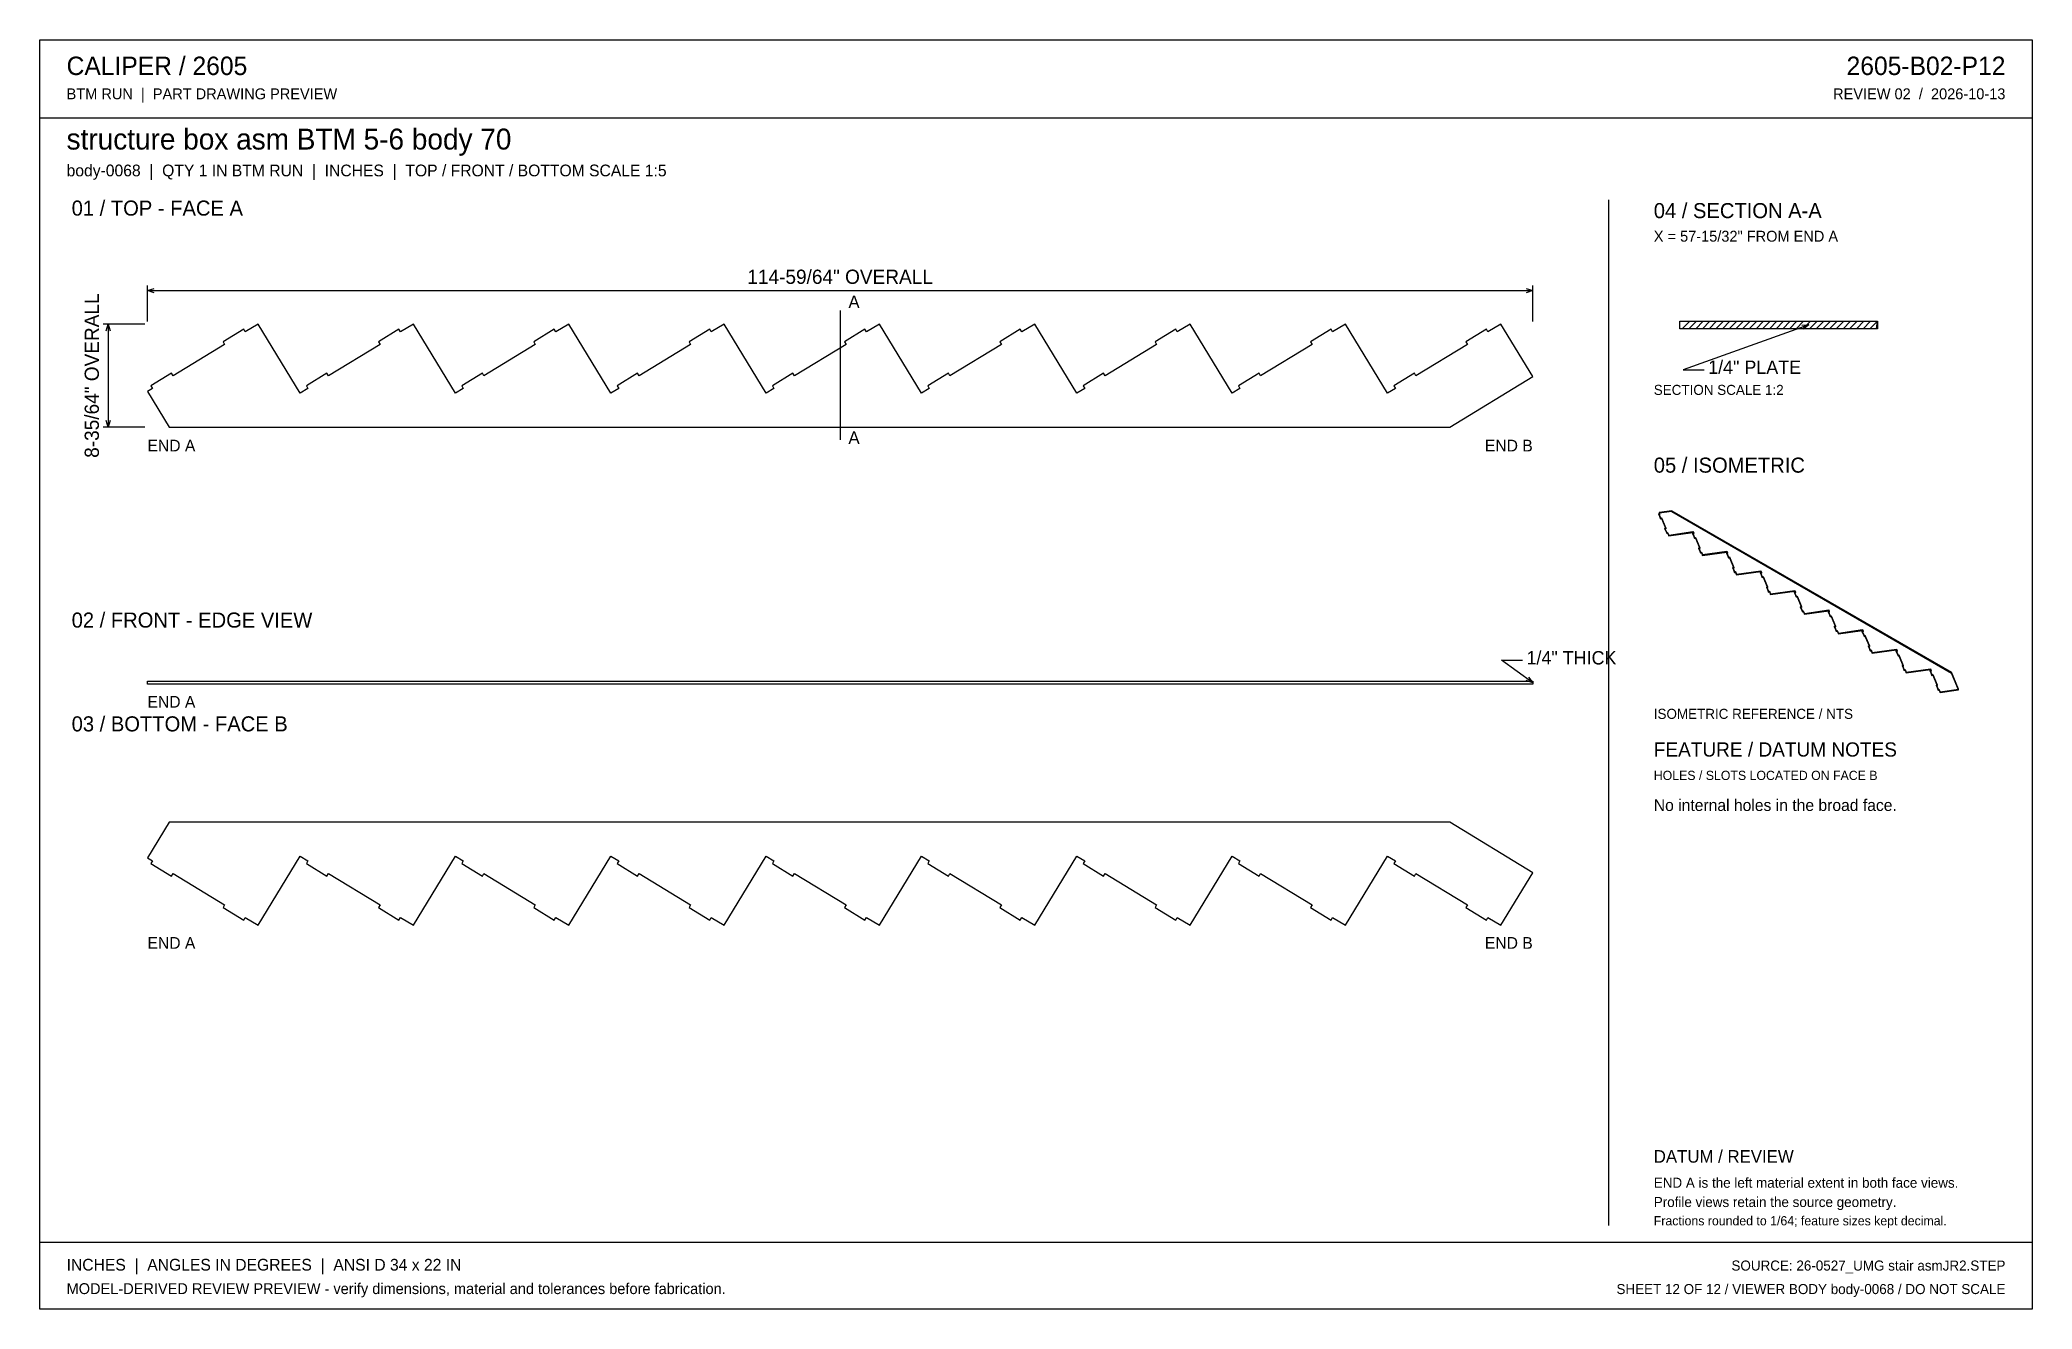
# Model space of a CAD drawing. Header units: inches. Extents: x 2 to 168, y 2 to 108.
import ezdxf
from ezdxf.enums import TextEntityAlignment as Align

# ---------------------------------------------------------------- set-up
doc = ezdxf.new("R2010")
doc.units = ezdxf.units.IN
doc.header["$MEASUREMENT"] = 0

msp = doc.modelspace()

# ---------------------------------------------------------------- linework, layer by layer
at = {"layer": 'ANNOTATION'}
for p, q in [((11.29, 84.28), (11.29, 87.26)), ((11.29, 86.85), (11.84, 87.02)), ((11.29, 86.85), (126.21, 86.85)), ((11.84, 86.67), (11.29, 86.85)), ((125.66, 87.02), (126.21, 86.85)), ((126.21, 86.85), (125.66, 86.67)), ((126.21, 84.28), (126.21, 87.26)), ((68.75, 85.18), (68.75, 74.47)), ((11.08, 84.07), (7.61, 84.07)), ((7.85, 83.51), (8.02, 84.07)), ((8.02, 84.07), (8.02, 75.52)), ((8.02, 84.07), (8.2, 83.51)), ((149.1, 83.99), (138.68, 80.28)), ((148.52, 83.97), (149.1, 83.99)), ((149.1, 83.99), (148.63, 83.64)), ((138.68, 80.28), (140.42, 80.28)), ((8.02, 75.52), (7.85, 76.07)), ((8.2, 76.07), (8.02, 75.52)), ((11.08, 75.52), (7.61, 75.52)), ((126.21, 54.32), (123.61, 56.18)), ((123.61, 56.18), (125.35, 56.18)), ((125.86, 54.78), (126.21, 54.32)), ((126.21, 54.32), (125.66, 54.5))]:
    msp.add_line(p, q, dxfattribs=at)
at = {"layer": 'OUTLINE'}
for p, q in [((2.36, 107.64), (167.64, 107.64)), ((2.36, 2.36), (2.36, 107.64)), ((167.64, 107.64), (167.64, 2.36)), ((2.36, 101.18), (167.64, 101.18)), ((132.5, 94.38), (132.5, 9.31)), ((138.41, 84.31), (154.81, 84.31)), ((138.41, 83.68), (138.41, 84.31)), ((138.61, 83.68), (139.24, 84.31)), ((139.17, 83.68), (139.8, 84.31)), ((139.73, 83.68), (140.35, 84.31)), ((140.28, 83.68), (140.91, 84.31)), ((140.84, 83.68), (141.46, 84.31)), ((141.39, 83.68), (142.02, 84.31)), ((141.95, 83.68), (142.57, 84.31)), ((142.5, 83.68), (143.13, 84.31)), ((143.06, 83.68), (143.68, 84.31)), ((143.61, 83.68), (144.24, 84.31)), ((144.17, 83.68), (144.8, 84.31)), ((144.73, 83.68), (145.35, 84.31)), ((145.28, 83.68), (145.91, 84.31)), ((145.84, 83.68), (146.46, 84.31)), ((146.39, 83.68), (147.02, 84.31)), ((146.95, 83.68), (147.57, 84.31)), ((147.5, 83.68), (148.13, 84.31)), ((148.06, 83.68), (148.68, 84.31)), ((148.61, 83.68), (149.24, 84.31)), ((149.17, 83.68), (149.8, 84.31)), ((149.73, 83.68), (150.35, 84.31)), ((150.28, 83.68), (150.91, 84.31)), ((150.84, 83.68), (151.46, 84.31)), ((151.39, 83.68), (152.02, 84.31)), ((151.95, 83.68), (152.57, 84.31)), ((152.5, 83.68), (153.13, 84.31)), ((153.06, 83.68), (153.68, 84.31)), ((153.61, 83.68), (154.24, 84.31)), ((154.17, 83.68), (154.8, 84.31)), ((154.73, 83.68), (154.81, 84.31)), ((154.81, 84.31), (154.81, 83.68)), ((19.27, 83.63), (17.56, 82.59)), ((19.4, 83.42), (19.27, 83.63)), ((20.46, 84.07), (19.4, 83.42)), ((23.96, 78.34), (20.46, 84.07)), ((32.15, 83.63), (30.45, 82.59)), ((32.28, 83.42), (32.15, 83.63)), ((33.35, 84.07), (32.28, 83.42)), ((36.85, 78.34), (33.35, 84.07)), ((45.04, 83.63), (43.33, 82.59)), ((45.17, 83.42), (45.04, 83.63)), ((46.24, 84.07), (45.17, 83.42)), ((49.74, 78.34), (46.24, 84.07)), ((57.93, 83.63), (56.22, 82.59)), ((58.06, 83.42), (57.93, 83.63)), ((59.12, 84.07), (58.06, 83.42)), ((62.62, 78.34), (59.12, 84.07)), ((70.81, 83.63), (69.11, 82.59)), ((70.95, 83.42), (70.81, 83.63)), ((72.01, 84.07), (70.95, 83.42)), ((75.51, 78.34), (72.01, 84.07)), ((83.7, 83.63), (82, 82.59)), ((83.83, 83.42), (83.7, 83.63)), ((84.9, 84.07), (83.83, 83.42)), ((88.4, 78.34), (84.9, 84.07)), ((96.59, 83.63), (94.88, 82.59)), ((96.72, 83.42), (96.59, 83.63)), ((97.79, 84.07), (96.72, 83.42)), ((101.28, 78.34), (97.79, 84.07)), ((109.48, 83.63), (107.77, 82.59)), ((109.61, 83.42), (109.48, 83.63)), ((110.67, 84.07), (109.61, 83.42)), ((114.17, 78.34), (110.67, 84.07)), ((122.36, 83.63), (120.66, 82.59)), ((122.49, 83.42), (122.36, 83.63)), ((123.56, 84.07), (122.49, 83.42)), ((126.21, 79.72), (123.56, 84.07)), ((154.81, 83.68), (138.41, 83.68)), ((17.69, 82.37), (13.42, 79.77)), ((17.56, 82.59), (17.69, 82.37)), ((30.58, 82.37), (26.31, 79.77)), ((30.45, 82.59), (30.58, 82.37)), ((43.46, 82.37), (39.2, 79.77)), ((43.33, 82.59), (43.46, 82.37)), ((56.35, 82.37), (52.08, 79.77)), ((56.22, 82.59), (56.35, 82.37)), ((69.24, 82.37), (64.97, 79.77)), ((69.11, 82.59), (69.24, 82.37)), ((82.13, 82.37), (77.86, 79.77)), ((82, 82.59), (82.13, 82.37)), ((95.01, 82.37), (90.74, 79.77)), ((94.88, 82.59), (95.01, 82.37)), ((107.9, 82.37), (103.63, 79.77)), ((107.77, 82.59), (107.9, 82.37)), ((120.79, 82.37), (116.52, 79.77)), ((120.66, 82.59), (120.79, 82.37)), ((13.29, 79.98), (11.58, 78.94)), ((13.42, 79.77), (13.29, 79.98)), ((26.18, 79.98), (24.47, 78.94)), ((26.31, 79.77), (26.18, 79.98)), ((39.07, 79.98), (37.36, 78.94)), ((39.2, 79.77), (39.07, 79.98)), ((51.95, 79.98), (50.25, 78.94)), ((52.08, 79.77), (51.95, 79.98)), ((64.84, 79.98), (63.13, 78.94)), ((64.97, 79.77), (64.84, 79.98)), ((77.73, 79.98), (76.02, 78.94)), ((77.86, 79.77), (77.73, 79.98)), ((90.61, 79.98), (88.91, 78.94)), ((90.74, 79.77), (90.61, 79.98)), ((103.5, 79.98), (101.79, 78.94)), ((103.63, 79.77), (103.5, 79.98)), ((116.39, 79.98), (114.68, 78.94)), ((116.52, 79.77), (116.39, 79.98)), ((119.32, 75.52), (126.21, 79.72)), ((11.71, 78.73), (11.29, 78.47)), ((11.29, 78.47), (13.09, 75.52)), ((11.58, 78.94), (11.71, 78.73)), ((24.6, 78.73), (23.96, 78.34)), ((24.47, 78.94), (24.6, 78.73)), ((37.49, 78.73), (36.85, 78.34)), ((37.36, 78.94), (37.49, 78.73)), ((50.38, 78.73), (49.74, 78.34)), ((50.25, 78.94), (50.38, 78.73)), ((63.26, 78.73), (62.62, 78.34)), ((63.13, 78.94), (63.26, 78.73)), ((76.15, 78.73), (75.51, 78.34)), ((76.02, 78.94), (76.15, 78.73)), ((89.04, 78.73), (88.4, 78.34)), ((88.91, 78.94), (89.04, 78.73)), ((101.92, 78.73), (101.28, 78.34)), ((101.79, 78.94), (101.92, 78.73)), ((114.81, 78.73), (114.17, 78.34)), ((114.68, 78.94), (114.81, 78.73)), ((13.09, 75.52), (119.32, 75.52)), ((136.67, 68.33), (136.74, 68.35)), ((136.67, 68.33), (136.81, 67.99)), ((136.67, 68.27), (136.67, 68.33)), ((136.67, 68.27), (136.74, 68.28)), ((136.67, 68.27), (136.81, 67.92)), ((137.74, 68.58), (136.71, 68.43)), ((137.74, 68.51), (136.71, 68.37)), ((136.71, 68.43), (136.71, 68.37)), ((136.71, 68.43), (136.74, 68.35)), ((136.71, 68.37), (136.74, 68.28)), ((136.74, 68.28), (136.74, 68.35)), ((136.81, 67.99), (136.89, 68)), ((136.81, 67.92), (136.81, 67.99)), ((136.81, 67.92), (136.89, 67.94)), ((136.89, 68), (137.25, 67.13)), ((136.89, 67.94), (136.89, 68)), ((136.89, 67.94), (137.25, 67.07)), ((137.74, 68.58), (160.94, 55.18)), ((137.74, 68.51), (137.74, 68.58)), ((137.74, 68.51), (160.94, 55.12)), ((137.18, 67.12), (137.25, 67.13)), ((137.18, 67.06), (137.18, 67.12)), ((137.18, 67.12), (137.32, 66.77)), ((137.18, 67.06), (137.25, 67.07)), ((137.18, 67.06), (137.32, 66.71)), ((137.25, 67.07), (137.25, 67.13)), ((137.32, 66.77), (137.4, 66.79)), ((137.32, 66.71), (137.32, 66.77)), ((137.32, 66.71), (137.4, 66.72)), ((137.4, 66.79), (137.49, 66.57)), ((137.4, 66.72), (137.4, 66.79)), ((137.4, 66.72), (137.49, 66.51)), ((137.49, 66.57), (139.5, 66.85)), ((137.49, 66.51), (139.5, 66.79)), ((137.49, 66.51), (137.49, 66.57)), ((139.48, 66.71), (139.56, 66.72)), ((139.48, 66.65), (139.48, 66.71)), ((139.48, 66.71), (139.63, 66.36)), ((139.48, 66.65), (139.56, 66.66)), ((139.48, 66.65), (139.63, 66.3)), ((139.5, 66.79), (139.5, 66.85)), ((139.5, 66.85), (139.56, 66.72)), ((139.5, 66.79), (139.56, 66.66)), ((139.56, 66.66), (139.56, 66.72)), ((139.63, 66.36), (139.7, 66.37)), ((139.63, 66.3), (139.63, 66.36)), ((139.63, 66.3), (139.7, 66.31)), ((139.7, 66.37), (140.06, 65.51)), ((139.7, 66.31), (139.7, 66.37)), ((139.7, 66.31), (140.06, 65.44)), ((139.99, 65.5), (140.06, 65.51)), ((139.99, 65.43), (139.99, 65.5)), ((139.99, 65.5), (140.13, 65.15)), ((139.99, 65.43), (140.06, 65.44)), ((139.99, 65.43), (140.13, 65.09)), ((140.06, 65.44), (140.06, 65.51)), ((140.13, 65.15), (140.21, 65.16)), ((140.13, 65.09), (140.13, 65.15)), ((140.13, 65.09), (140.21, 65.1)), ((140.21, 65.1), (140.21, 65.16)), ((140.21, 65.16), (140.3, 64.94)), ((140.21, 65.1), (140.3, 64.88)), ((140.3, 64.94), (142.32, 65.23)), ((140.3, 64.88), (142.32, 65.16)), ((140.3, 64.88), (140.3, 64.94)), ((142.3, 65.08), (142.37, 65.1)), ((142.3, 65.08), (142.44, 64.74)), ((142.3, 65.02), (142.3, 65.08)), ((142.3, 65.02), (142.37, 65.03)), ((142.3, 65.02), (142.44, 64.68)), ((142.32, 65.23), (142.37, 65.1)), ((142.32, 65.16), (142.32, 65.23)), ((142.32, 65.16), (142.37, 65.03)), ((142.37, 65.03), (142.37, 65.1)), ((142.44, 64.74), (142.52, 64.75)), ((142.44, 64.68), (142.44, 64.74)), ((142.44, 64.68), (142.52, 64.69)), ((142.52, 64.69), (142.52, 64.75)), ((142.52, 64.75), (142.88, 63.88)), ((142.52, 64.69), (142.88, 63.82)), ((142.8, 63.87), (142.88, 63.88)), ((142.8, 63.81), (142.8, 63.87)), ((142.8, 63.87), (142.95, 63.53)), ((142.8, 63.81), (142.88, 63.82)), ((142.8, 63.81), (142.95, 63.46)), ((142.88, 63.82), (142.88, 63.88)), ((142.95, 63.53), (143.02, 63.54)), ((142.95, 63.46), (142.95, 63.53)), ((142.95, 63.46), (143.02, 63.47)), ((143.02, 63.54), (143.11, 63.32)), ((143.02, 63.47), (143.02, 63.54)), ((143.02, 63.47), (143.11, 63.26)), ((143.11, 63.32), (145.13, 63.6)), ((143.11, 63.26), (145.13, 63.54)), ((143.11, 63.26), (143.11, 63.32)), ((145.11, 63.46), (145.18, 63.47)), ((145.11, 63.46), (145.25, 63.11)), ((145.11, 63.4), (145.11, 63.46)), ((145.11, 63.4), (145.18, 63.41)), ((145.11, 63.4), (145.25, 63.05)), ((145.13, 63.54), (145.13, 63.6)), ((145.13, 63.6), (145.18, 63.47)), ((145.13, 63.54), (145.18, 63.41)), ((145.18, 63.41), (145.18, 63.47)), ((145.25, 63.11), (145.33, 63.12)), ((145.25, 63.05), (145.25, 63.11)), ((145.25, 63.05), (145.33, 63.06)), ((145.33, 63.12), (145.69, 62.26)), ((145.33, 63.06), (145.33, 63.12)), ((145.33, 63.06), (145.69, 62.19)), ((145.62, 62.25), (145.69, 62.26)), ((145.62, 62.25), (145.76, 61.9)), ((145.62, 62.18), (145.62, 62.25)), ((145.62, 62.18), (145.69, 62.19)), ((145.62, 62.18), (145.76, 61.84)), ((145.69, 62.19), (145.69, 62.26)), ((145.76, 61.9), (145.84, 61.91)), ((145.76, 61.84), (145.76, 61.9)), ((145.76, 61.84), (145.84, 61.85)), ((145.84, 61.85), (145.84, 61.91)), ((145.84, 61.91), (145.93, 61.69)), ((145.84, 61.85), (145.93, 61.63)), ((145.93, 61.69), (147.94, 61.98)), ((145.93, 61.63), (147.94, 61.91)), ((145.93, 61.63), (145.93, 61.69)), ((147.92, 61.84), (148, 61.85)), ((147.92, 61.77), (147.92, 61.84)), ((147.92, 61.84), (148.07, 61.49)), ((147.92, 61.77), (148, 61.78)), ((147.92, 61.77), (148.07, 61.43)), ((147.94, 61.98), (148, 61.85)), ((147.94, 61.91), (147.94, 61.98)), ((147.94, 61.91), (148, 61.78)), ((148, 61.78), (148, 61.85)), ((148.07, 61.49), (148.14, 61.5)), ((148.07, 61.43), (148.07, 61.49)), ((148.07, 61.43), (148.14, 61.44)), ((148.14, 61.5), (148.51, 60.63)), ((148.14, 61.44), (148.14, 61.5)), ((148.14, 61.44), (148.51, 60.57)), ((148.43, 60.62), (148.51, 60.63)), ((148.43, 60.56), (148.43, 60.62)), ((148.43, 60.62), (148.58, 60.28)), ((148.43, 60.56), (148.51, 60.57)), ((148.43, 60.56), (148.58, 60.21)), ((148.51, 60.57), (148.51, 60.63)), ((148.58, 60.28), (148.65, 60.29)), ((148.58, 60.21), (148.58, 60.28)), ((148.58, 60.21), (148.65, 60.22)), ((148.65, 60.22), (148.65, 60.29)), ((148.65, 60.29), (148.74, 60.07)), ((148.65, 60.22), (148.74, 60.01)), ((148.74, 60.07), (150.76, 60.35)), ((148.74, 60.01), (150.76, 60.29)), ((148.74, 60.01), (148.74, 60.07)), ((150.74, 60.21), (150.81, 60.22)), ((150.74, 60.21), (150.88, 59.86)), ((150.74, 60.15), (150.74, 60.21)), ((150.74, 60.15), (150.81, 60.16)), ((150.74, 60.15), (150.88, 59.8)), ((150.76, 60.35), (150.81, 60.22)), ((150.76, 60.29), (150.76, 60.35)), ((150.76, 60.29), (150.81, 60.16)), ((150.81, 60.16), (150.81, 60.22)), ((150.88, 59.86), (150.96, 59.87)), ((150.88, 59.8), (150.88, 59.86)), ((150.88, 59.8), (150.96, 59.81)), ((150.96, 59.87), (151.32, 59.01)), ((150.96, 59.81), (150.96, 59.87)), ((150.96, 59.81), (151.32, 58.94)), ((151.25, 59), (151.32, 59.01)), ((151.25, 59), (151.39, 58.65)), ((151.25, 58.93), (151.25, 59)), ((151.25, 58.93), (151.32, 58.94)), ((151.25, 58.93), (151.39, 58.59)), ((151.32, 58.94), (151.32, 59.01)), ((151.39, 58.65), (151.47, 58.66)), ((151.39, 58.59), (151.39, 58.65)), ((151.39, 58.59), (151.47, 58.6)), ((151.47, 58.6), (151.47, 58.66)), ((151.47, 58.66), (151.56, 58.44)), ((151.47, 58.6), (151.56, 58.38)), ((151.56, 58.44), (153.57, 58.73)), ((151.56, 58.38), (153.57, 58.66)), ((151.56, 58.38), (151.56, 58.44)), ((153.55, 58.59), (153.63, 58.6)), ((153.55, 58.59), (153.7, 58.24)), ((153.55, 58.52), (153.55, 58.59)), ((153.55, 58.52), (153.63, 58.53)), ((153.55, 58.52), (153.7, 58.18)), ((153.57, 58.73), (153.63, 58.6)), ((153.57, 58.66), (153.57, 58.73)), ((153.57, 58.66), (153.63, 58.53)), ((153.63, 58.53), (153.63, 58.6)), ((153.7, 58.24), (153.77, 58.25)), ((153.7, 58.18), (153.7, 58.24)), ((153.7, 58.18), (153.77, 58.19)), ((153.77, 58.19), (153.77, 58.25)), ((153.77, 58.25), (154.14, 57.38)), ((153.77, 58.19), (154.14, 57.32)), ((154.06, 57.37), (154.14, 57.38)), ((154.06, 57.37), (154.21, 57.03)), ((154.06, 57.31), (154.06, 57.37)), ((154.06, 57.31), (154.14, 57.32)), ((154.06, 57.31), (154.21, 56.96)), ((154.14, 57.32), (154.14, 57.38)), ((154.21, 57.03), (154.28, 57.04)), ((154.21, 56.96), (154.21, 57.03)), ((154.21, 56.96), (154.28, 56.97)), ((154.28, 56.97), (154.28, 57.04)), ((154.28, 57.04), (154.37, 56.82)), ((154.28, 56.97), (154.37, 56.76)), ((154.37, 56.82), (156.39, 57.1)), ((154.37, 56.76), (156.39, 57.04)), ((154.37, 56.76), (154.37, 56.82)), ((156.37, 56.96), (156.44, 56.97)), ((156.37, 56.9), (156.37, 56.96)), ((156.37, 56.96), (156.51, 56.61)), ((156.37, 56.9), (156.44, 56.91)), ((156.37, 56.9), (156.51, 56.55)), ((156.39, 57.1), (156.44, 56.97)), ((156.39, 57.04), (156.39, 57.1)), ((156.39, 57.04), (156.44, 56.91)), ((156.44, 56.91), (156.44, 56.97)), ((156.51, 56.61), (156.59, 56.62)), ((156.51, 56.55), (156.51, 56.61)), ((156.51, 56.55), (156.59, 56.56)), ((156.59, 56.56), (156.59, 56.62)), ((156.59, 56.62), (156.95, 55.76)), ((156.59, 56.56), (156.95, 55.69)), ((156.87, 55.75), (156.95, 55.76)), ((156.87, 55.75), (157.02, 55.4)), ((156.87, 55.68), (156.87, 55.75)), ((156.87, 55.68), (156.95, 55.69)), ((156.87, 55.68), (157.02, 55.34)), ((156.95, 55.69), (156.95, 55.76)), ((157.02, 55.4), (157.1, 55.41)), ((157.02, 55.34), (157.02, 55.4)), ((157.02, 55.34), (157.1, 55.35)), ((157.1, 55.35), (157.1, 55.41)), ((157.1, 55.41), (157.19, 55.19)), ((157.1, 55.35), (157.19, 55.13)), ((157.19, 55.19), (159.2, 55.48)), ((157.19, 55.13), (159.2, 55.41)), ((157.19, 55.13), (157.19, 55.19)), ((159.18, 55.34), (159.26, 55.35)), ((159.18, 55.27), (159.18, 55.34)), ((159.18, 55.34), (159.33, 54.99)), ((159.18, 55.27), (159.26, 55.28)), ((159.18, 55.27), (159.33, 54.93)), ((159.2, 55.41), (159.2, 55.48)), ((159.2, 55.48), (159.26, 55.35)), ((159.2, 55.41), (159.26, 55.28)), ((159.26, 55.28), (159.26, 55.35)), ((159.33, 54.99), (159.4, 55)), ((159.33, 54.93), (159.33, 54.99)), ((159.33, 54.93), (159.4, 54.94)), ((159.4, 54.94), (159.4, 55)), ((159.4, 55), (159.76, 54.13)), ((159.4, 54.94), (159.76, 54.07)), ((161.53, 53.78), (160.94, 55.18)), ((160.94, 55.12), (160.94, 55.18)), ((161.53, 53.72), (160.94, 55.12)), ((11.29, 54.44), (126.21, 54.44)), ((11.29, 54.19), (11.29, 54.44)), ((126.21, 54.19), (11.29, 54.19)), ((126.21, 54.44), (126.21, 54.19)), ((159.69, 54.12), (159.76, 54.13)), ((159.69, 54.06), (159.69, 54.12)), ((159.69, 54.12), (159.83, 53.78)), ((159.69, 54.06), (159.76, 54.07)), ((159.69, 54.06), (159.83, 53.71)), ((159.76, 54.07), (159.76, 54.13)), ((159.83, 53.78), (159.91, 53.79)), ((159.83, 53.71), (159.83, 53.78)), ((159.83, 53.71), (159.91, 53.72)), ((159.91, 53.72), (159.91, 53.79)), ((159.91, 53.79), (160, 53.57)), ((159.91, 53.72), (160, 53.51)), ((160, 53.57), (161.53, 53.78)), ((160, 53.51), (161.53, 53.72)), ((160, 53.51), (160, 53.57)), ((161.53, 53.72), (161.53, 53.78)), ((13.09, 42.75), (11.29, 39.8)), ((119.32, 42.75), (13.09, 42.75)), ((126.21, 38.54), (119.32, 42.75)), ((11.29, 39.8), (11.71, 39.54)), ((20.46, 34.2), (23.96, 39.93)), ((23.96, 39.93), (24.6, 39.54)), ((33.35, 34.2), (36.85, 39.93)), ((36.85, 39.93), (37.49, 39.54)), ((46.24, 34.2), (49.74, 39.93)), ((49.74, 39.93), (50.38, 39.54)), ((59.12, 34.2), (62.62, 39.93)), ((62.62, 39.93), (63.26, 39.54)), ((72.01, 34.2), (75.51, 39.93)), ((75.51, 39.93), (76.15, 39.54)), ((84.9, 34.2), (88.4, 39.93)), ((88.4, 39.93), (89.04, 39.54)), ((97.79, 34.2), (101.28, 39.93)), ((101.28, 39.93), (101.92, 39.54)), ((110.67, 34.2), (114.17, 39.93)), ((114.17, 39.93), (114.81, 39.54)), ((11.71, 39.54), (11.58, 39.32)), ((11.58, 39.32), (13.29, 38.28)), ((13.29, 38.28), (13.42, 38.49)), ((13.42, 38.49), (17.69, 35.89)), ((24.6, 39.54), (24.47, 39.32)), ((24.47, 39.32), (26.18, 38.28)), ((26.18, 38.28), (26.31, 38.49)), ((26.31, 38.49), (30.58, 35.89)), ((37.49, 39.54), (37.36, 39.32)), ((37.36, 39.32), (39.07, 38.28)), ((39.07, 38.28), (39.2, 38.49)), ((39.2, 38.49), (43.46, 35.89)), ((50.38, 39.54), (50.25, 39.32)), ((50.25, 39.32), (51.95, 38.28)), ((51.95, 38.28), (52.08, 38.49)), ((52.08, 38.49), (56.35, 35.89)), ((63.26, 39.54), (63.13, 39.32)), ((63.13, 39.32), (64.84, 38.28)), ((64.84, 38.28), (64.97, 38.49)), ((64.97, 38.49), (69.24, 35.89)), ((76.15, 39.54), (76.02, 39.32)), ((76.02, 39.32), (77.73, 38.28)), ((77.73, 38.28), (77.86, 38.49)), ((77.86, 38.49), (82.13, 35.89)), ((89.04, 39.54), (88.91, 39.32)), ((88.91, 39.32), (90.61, 38.28)), ((90.61, 38.28), (90.74, 38.49)), ((90.74, 38.49), (95.01, 35.89)), ((101.92, 39.54), (101.79, 39.32)), ((101.79, 39.32), (103.5, 38.28)), ((103.5, 38.28), (103.63, 38.49)), ((103.63, 38.49), (107.9, 35.89)), ((114.81, 39.54), (114.68, 39.32)), ((114.68, 39.32), (116.39, 38.28)), ((116.39, 38.28), (116.52, 38.49)), ((116.52, 38.49), (120.79, 35.89)), ((123.56, 34.2), (126.21, 38.54)), ((17.69, 35.89), (17.56, 35.68)), ((17.56, 35.68), (19.27, 34.63)), ((19.27, 34.63), (19.4, 34.85)), ((19.4, 34.85), (20.46, 34.2)), ((30.58, 35.89), (30.45, 35.68)), ((30.45, 35.68), (32.15, 34.63)), ((32.15, 34.63), (32.28, 34.85)), ((32.28, 34.85), (33.35, 34.2)), ((43.46, 35.89), (43.33, 35.68)), ((43.33, 35.68), (45.04, 34.63)), ((45.04, 34.63), (45.17, 34.85)), ((45.17, 34.85), (46.24, 34.2)), ((56.35, 35.89), (56.22, 35.68)), ((56.22, 35.68), (57.93, 34.63)), ((57.93, 34.63), (58.06, 34.85)), ((58.06, 34.85), (59.12, 34.2)), ((69.24, 35.89), (69.11, 35.68)), ((69.11, 35.68), (70.81, 34.63)), ((70.81, 34.63), (70.95, 34.85)), ((70.95, 34.85), (72.01, 34.2)), ((82.13, 35.89), (82, 35.68)), ((82, 35.68), (83.7, 34.63)), ((83.7, 34.63), (83.83, 34.85)), ((83.83, 34.85), (84.9, 34.2)), ((95.01, 35.89), (94.88, 35.68)), ((94.88, 35.68), (96.59, 34.63)), ((96.59, 34.63), (96.72, 34.85)), ((96.72, 34.85), (97.79, 34.2)), ((107.9, 35.89), (107.77, 35.68)), ((107.77, 35.68), (109.48, 34.63)), ((109.48, 34.63), (109.61, 34.85)), ((109.61, 34.85), (110.67, 34.2)), ((120.79, 35.89), (120.66, 35.68)), ((120.66, 35.68), (122.36, 34.63)), ((122.36, 34.63), (122.49, 34.85)), ((122.49, 34.85), (123.56, 34.2)), ((2.36, 7.92), (167.64, 7.92)), ((167.64, 2.36), (2.36, 2.36))]:
    msp.add_line(p, q, dxfattribs=at)

# ---------------------------------------------------------------- texts
at = {"layer": 'ANNOTATION'}
for s, height, p in [('CALIPER / 2605', 1.5278, (4.58, 104.72)), ('BTM RUN  |  PART DRAWING PREVIEW', 0.9028, (4.58, 102.71)), ('structure box asm BTM 5-6 body 70', 1.7361, (4.58, 98.54)), ('body-0068  |  QTY 1 IN BTM RUN  |  INCHES  |  TOP / FRONT / BOTTOM SCALE 1:5', 0.9722, (4.58, 96.32)), ('01 / TOP - FACE A', 1.25, (5, 93.06)), ('04 / SECTION A-A', 1.25, (136.25, 92.85)), ('X = 57-15/32" FROM END A', 0.9028, (136.25, 90.9)), ('A', 1.04, (69.44, 85.39)), ('1/4" PLATE', 1.111, (140.76, 79.93)), ('SECTION SCALE 1:2', 0.8333, (136.25, 78.19)), ('END A', 0.972, (11.29, 73.5)), ('A', 1.04, (69.44, 74.13)), ('05 / ISOMETRIC', 1.25, (136.25, 71.74)), ('02 / FRONT - EDGE VIEW', 1.25, (5, 58.89)), ('1/4" THICK', 1.111, (125.69, 55.83)), ('END A', 0.972, (11.29, 52.25)), ('03 / BOTTOM - FACE B', 1.25, (5, 50.28)), ('ISOMETRIC REFERENCE / NTS', 0.8333, (136.25, 51.32)), ('FEATURE / DATUM NOTES', 1.1806, (136.25, 48.19)), ('HOLES / SLOTS LOCATED ON FACE B', 0.7639, (136.25, 46.25)), ('No internal holes in the broad face.', 0.9722, (136.25, 43.68)), ('END A', 0.972, (11.29, 32.25)), ('DATUM / REVIEW', 1.0417, (136.25, 14.51)), ('END A is the left material extent in both face views.', 0.8333, (136.25, 12.43)), ('Profile views retain the source geometry.', 0.8333, (136.25, 10.83)), ('Fractions rounded to 1/64; feature sizes kept decimal.', 0.7639, (136.25, 9.31)), ('INCHES  |  ANGLES IN DEGREES  |  ANSI D 34 x 22 IN', 0.9722, (4.58, 5.56)), ('MODEL-DERIVED REVIEW PREVIEW - verify dimensions, material and tolerances before fabrication.', 0.9028, (4.58, 3.61))]:
    msp.add_text(s, height=height, dxfattribs=at).set_placement(p)
for s, height, p in [('2605-B02-P12', 1.5278, (165.42, 104.72)), ('REVIEW 02  /  2026-10-13', 0.9028, (165.42, 102.71)), ('END B', 0.972, (126.21, 73.5)), ('END B', 0.972, (126.21, 32.25)), ('SOURCE: 26-0527_UMG stair asmJR2.STEP', 0.8333, (165.42, 5.56)), ('SHEET 12 OF 12 / VIEWER BODY body-0068 / DO NOT SCALE', 0.8333, (165.42, 3.61))]:
    msp.add_text(s, height=height, dxfattribs=at).set_placement(p, align=Align.RIGHT)
msp.add_text('114-59/64" OVERALL', height=1.1806, dxfattribs=at).set_placement((68.75, 87.4), align=Align.CENTER)
msp.add_text('8-35/64" OVERALL', height=1.1806, rotation=90, dxfattribs=at).set_placement((7.26, 79.79), align=Align.CENTER)

doc.saveas('drawing.dxf')
